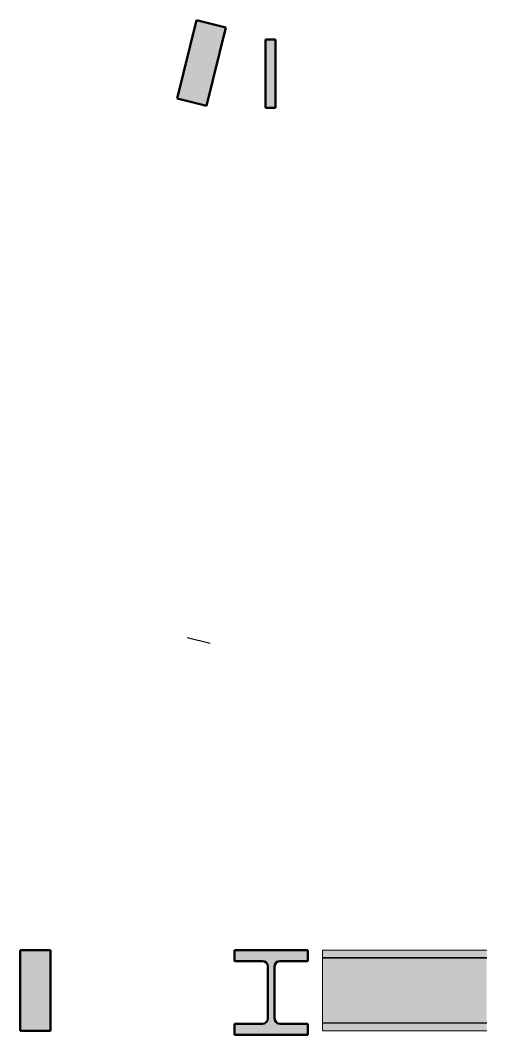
# Model space of a CAD drawing. Header units: inches. Extents: x 135 to 217, y 1565 to 1741.
import ezdxf

# ---------------------------------------------------------------- set-up
doc = ezdxf.new("R2010")
doc.units = ezdxf.units.IN
doc.header["$MEASUREMENT"] = 0
doc.layers.add('S-BEAM', color=12, linetype='Continuous', lineweight=25)

# ---------------------------------------------------------------- blocks, each defined once
blk = doc.blocks.new('PSL - 5-1_4_ x 14_-3689089-Wall Section K - 2')
at = {"layer": 'S-BEAM', "lineweight": 30}
blk.add_hatch(color=1, dxfattribs=at).paths.add_polyline_path([(167.81, 1726.16), (171.2, 1739.74), (166.11, 1741.01), (162.71, 1727.43)], flags=0)
at = {"layer": 'S-BEAM', "color": 10, "lineweight": 50}
for p, q in [((166.11, 1741.01), (162.71, 1727.43)), ((171.2, 1739.74), (166.11, 1741.01)), ((167.81, 1726.16), (171.2, 1739.74)), ((162.71, 1727.43), (167.81, 1726.16))]:
    blk.add_line(p, q, dxfattribs=at)
blk = doc.blocks.new('PSL - 5-1_4_ x 14_-3670772-Wall Section K - 2')
at = {"layer": 'S-BEAM', "lineweight": 30}
blk.add_hatch(color=1, dxfattribs=at).paths.add_polyline_path([(135.39, 1565.24), (140.64, 1565.24), (140.64, 1579.24), (135.39, 1579.24)], flags=0)
at = {"layer": 'S-BEAM', "color": 10, "lineweight": 50}
for p, q in [((140.64, 1579.24), (135.39, 1579.24)), ((135.39, 1579.24), (135.39, 1565.24)), ((140.64, 1565.24), (140.64, 1579.24)), ((135.39, 1565.24), (140.64, 1565.24))]:
    blk.add_line(p, q, dxfattribs=at)
blk = doc.blocks.new('W-Wide Flange - W12X210-3935289-Wall Section K - 2')
at = {"layer": 'S-BEAM', "lineweight": 30}
blk.add_hatch(color=1, dxfattribs=at).paths.add_polyline_path([(172.71, 1564.54), (185.51, 1564.54), (185.51, 1566.44), (180.61, 1566.44), (180.15, 1566.56), (179.82, 1566.9), (179.7, 1567.35), (179.7, 1576.43), (179.82, 1576.88), (180.15, 1577.22), (180.61, 1577.34), (185.51, 1577.34), (185.51, 1579.24), (172.71, 1579.24), (172.71, 1577.34), (177.6, 1577.34), (178.06, 1577.22), (178.39, 1576.88), (178.52, 1576.43), (178.52, 1567.35), (178.39, 1566.9), (178.06, 1566.56), (177.6, 1566.44), (172.71, 1566.44)], flags=0)
at = {"layer": 'S-BEAM', "color": 10, "lineweight": 50}
for p, q in [((185.51, 1579.24), (172.71, 1579.24)), ((172.71, 1579.24), (172.71, 1577.34)), ((185.51, 1577.34), (185.51, 1579.24)), ((172.71, 1577.34), (177.6, 1577.34)), ((178.52, 1576.43), (178.52, 1567.35)), ((179.7, 1567.35), (179.7, 1576.43)), ((180.61, 1577.34), (185.51, 1577.34)), ((177.6, 1566.44), (172.71, 1566.44)), ((172.71, 1566.44), (172.71, 1564.54)), ((185.51, 1566.44), (180.61, 1566.44)), ((185.51, 1564.54), (185.51, 1566.44)), ((172.71, 1564.54), (185.51, 1564.54))]:
    blk.add_line(p, q, dxfattribs=at)
for centre, start, end in [((177.6, 1576.43), 0, 90), ((180.61, 1576.43), 90, 180), ((177.6, 1567.35), 270, 0), ((180.61, 1567.35), 180, 270)]:
    blk.add_arc(centre, 0.912, start, end, dxfattribs=at)
blk = doc.blocks.new('Trus_Joist-Weyerhaeuser-TJI - TJI560 Floor Joist - 14-3708362-Wall Section K - 2')
at = {"layer": 'S-BEAM', "lineweight": 9}
h = blk.add_hatch(color=20, dxfattribs=at)
h.paths.add_polyline_path([(216.64, 1565.24), (216.64, 1566.61), (188.04, 1566.61), (188.04, 1565.24)], flags=0)
h.paths.add_polyline_path([(216.64, 1577.86), (216.64, 1579.24), (188.04, 1579.24), (188.04, 1577.86)], flags=0)
blk.add_hatch(color=20, dxfattribs=at).paths.add_polyline_path([(188.04, 1566.52), (216.64, 1566.52), (216.64, 1577.96), (188.04, 1577.96)], flags=0)
at = {"layer": 'S-BEAM', "color": 20, "lineweight": 9}
for p, q in [((216.64, 1579.24), (188.04, 1579.24)), ((188.04, 1579.24), (188.04, 1577.86)), ((216.64, 1577.96), (188.04, 1577.96)), ((188.04, 1577.96), (188.04, 1566.52)), ((188.04, 1577.86), (216.64, 1577.86)), ((216.64, 1566.61), (188.04, 1566.61)), ((188.04, 1566.61), (188.04, 1565.24)), ((188.04, 1566.52), (216.64, 1566.52)), ((188.04, 1565.24), (216.64, 1565.24))]:
    blk.add_line(p, q, dxfattribs=at)
blk = doc.blocks.new('Trus_Joist-Weyerhaeuser-Microllam - Microllam_ 2_0E _ 16_-3973145-Wall Section K - 2')
at = {"layer": 'S-BEAM', "color": 11, "lineweight": 30}
blk.add_line((164.48, 1633.65), (168.48, 1632.65), dxfattribs=at)
blk = doc.blocks.new('Trus_Joist-Weyerhaeuser-TJI 360 - TJI-360 - 1 3_4 x 11 7_8-3595640-Wall Section K - 2')
at = {"layer": 'S-BEAM', "lineweight": 30}
blk.add_hatch(color=1, dxfattribs=at).paths.add_polyline_path([(178.13, 1725.79), (179.88, 1725.79), (179.88, 1737.67), (178.13, 1737.67)], flags=0)
at = {"layer": 'S-BEAM', "color": 10, "lineweight": 50}
for p, q in [((179.88, 1737.67), (178.13, 1737.67)), ((178.13, 1737.67), (178.13, 1725.79)), ((179.88, 1725.79), (179.88, 1737.67)), ((178.13, 1725.79), (179.88, 1725.79))]:
    blk.add_line(p, q, dxfattribs=at)

msp = doc.modelspace()

# ---------------------------------------------------------------- block references
at = {"layer": 'S-BEAM', "color": 11, "lineweight": 30}
for name in ['PSL - 5-1_4_ x 14_-3689089-Wall Section K - 2', 'Trus_Joist-Weyerhaeuser-TJI 360 - TJI-360 - 1 3_4 x 11 7_8-3595640-Wall Section K - 2', 'Trus_Joist-Weyerhaeuser-Microllam - Microllam_ 2_0E _ 16_-3973145-Wall Section K - 2', 'PSL - 5-1_4_ x 14_-3670772-Wall Section K - 2', 'W-Wide Flange - W12X210-3935289-Wall Section K - 2']:
    msp.add_blockref(name, (0, 0), dxfattribs=at)
at = {"layer": 'S-BEAM', "color": 11, "lineweight": 9}
msp.add_blockref('Trus_Joist-Weyerhaeuser-TJI - TJI560 Floor Joist - 14-3708362-Wall Section K - 2', (0, 0), dxfattribs=at)

doc.saveas('drawing.dxf')
